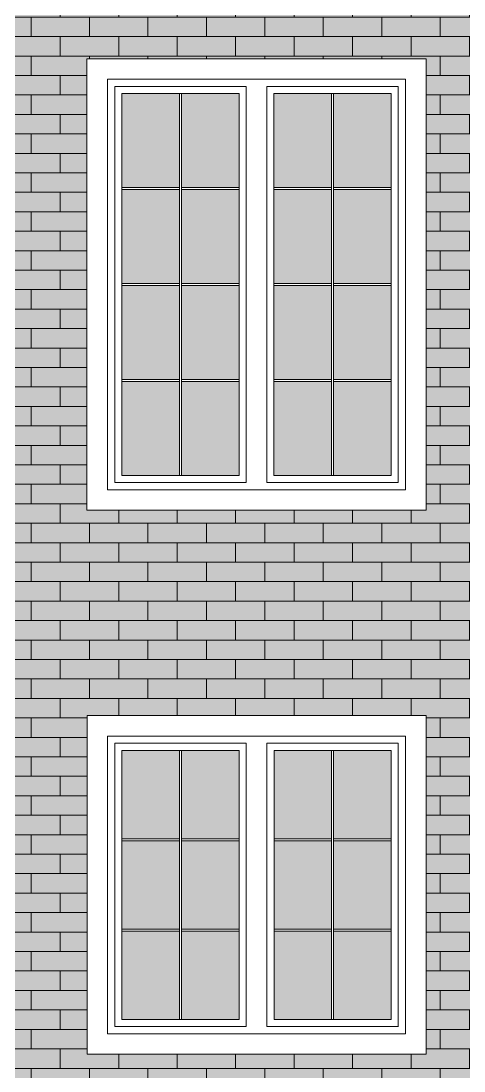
# Model space of a CAD drawing. Header units: millimetres. Extents: x -56498 to 234605, y -296269 to -29969.
# Drawn here: x 221988 to 224144, y -134873 to -129758 of the extents above; entities that cross this region are included whole.
import ezdxf

# ---------------------------------------------------------------- set-up
doc = ezdxf.new("R2010")
doc.units = ezdxf.units.MM
doc.header["$LTSCALE"] = 100
doc.layers.add('Тонкі 0.18', color=142, linetype='Continuous', lineweight=18)
doc.layers.add('Штрихування 0.09', color=253, linetype='Continuous', lineweight=9)

msp = doc.modelspace()

# ---------------------------------------------------------------- hatches: boundary and pattern name
at = {"layer": 'Тонкі 0.18', "ltscale": 0.75, "true_color": 0xf4ebd8}
h = msp.add_hatch(color=254, dxfattribs=at)
h.paths.add_polyline_path([(218194.113, -131041.634), (217809.181, -131041.634), (217809.181, -131526.627), (218194.113, -131526.627)], flags=17)
h.paths.add_polyline_path([(218194.113, -131686.603), (217966.531, -131686.603), (218194.113, -131854.172)], flags=17)
h.paths.add_polyline_path([(218194.113, -131566.621), (217899.074, -131566.621), (217899.074, -131646.609), (218194.113, -131646.609)], flags=16)
h.paths.add_polyline_path([(218194.113, -131953.515), (217899.074, -131736.276), (217899.074, -132306.922), (218194.113, -132089.741)], flags=17)
h.paths.add_polyline_path([(218194.113, -132189.07), (217966.531, -132356.595), (218194.113, -132356.595)], flags=17)
h.paths.add_polyline_path([(221741.646, -131686.603), (221494.104, -131686.603), (221494.104, -131868.864)], flags=16)
h.paths.add_polyline_path([(220123.636, -132141.618), (219899.072, -132141.618), (219899.072, -132306.922)], flags=17)
h.paths.add_polyline_path([(220449.602, -132141.618), (220258.575, -132141.618), (219966.529, -132356.595), (220741.647, -132356.595)], flags=17)
h.paths.add_polyline_path([(221449.601, -132141.618), (221258.574, -132141.618), (220966.529, -132356.595), (221741.646, -132356.595)], flags=17)
h.paths.add_polyline_path([(221809.103, -131736.276), (221494.104, -131968.211), (221494.104, -132074.987), (221809.103, -132306.922)], flags=17)
h.paths.add_polyline_path([(225309.139, -129694.333), (218488.103, -129694.333), (218409.166, -129601.814), (217809.181, -128898.649), (217809.181, -128911.636), (217809.181, -129821.593), (217809.181, -129941.65), (217809.181, -131041.634), (218194.113, -131041.634), (218194.113, -129941.65), (219844.071, -129941.65), (221494.104, -129941.65), (221494.104, -131041.634), (222309.066, -131041.634), (222309.066, -129941.65), (223959.091, -129941.65), (223959.091, -131041.634), (225309.139, -131041.634)])
h.paths.add_polyline_path([(225309.139, -131041.634), (223959.091, -131041.634), (223959.091, -132141.618), (222309.066, -132141.618), (222309.066, -131041.634), (221494.104, -131041.634), (221494.104, -131526.627), (221919.106, -131526.627), (221919.106, -131566.621), (221909.126, -131566.621), (221909.126, -132416.598), (221959.126, -132416.598), (221959.126, -132666.595), (217809.181, -132666.595), (217809.181, -133966.634), (218194.113, -133966.634), (218194.113, -133141.618), (219844.146, -133141.618), (221494.104, -133141.618), (221494.104, -133966.634), (222309.141, -133966.634), (222309.141, -133141.618), (223959.173, -133141.618), (223959.173, -133966.634), (225309.139, -133966.634)])
h.paths.add_polyline_path([(225309.139, -133966.634), (223959.173, -133966.634), (223959.173, -134791.651), (222309.141, -134791.651), (222309.141, -133966.634), (221494.104, -133966.634), (221494.104, -134791.576), (221494.104, -134791.651), (218194.113, -134791.651), (218194.113, -133966.634), (217809.181, -133966.634), (217809.181, -135646.592), (225309.139, -135646.592)])
h.paths.add_polyline_path([(221809.103, -131566.621), (221494.104, -131566.621), (221494.104, -131646.609), (221809.103, -131646.609)], flags=16)
h.paths.add_polyline_path([(221741.646, -131686.603), (221494.104, -131686.603), (221494.104, -131868.864)], flags=17)
h.paths.add_polyline_path([(221809.103, -131736.276), (221494.104, -131968.211), (221494.104, -132074.987), (221809.103, -132306.922)], flags=16)
h.paths.add_polyline_path([(221449.601, -132141.618), (221258.574, -132141.618), (220966.529, -132356.595), (221741.646, -132356.595)], flags=17)
h.paths.add_polyline_path([(220899.072, -132141.618), (220899.072, -132306.922), (221123.636, -132141.618)], flags=17)
h.paths.add_polyline_path([(221258.567, -132141.618), (221258.574, -132141.618), (221354.088, -132071.31), (221449.601, -132141.618), (221449.608, -132141.618), (221741.646, -132356.595), (220966.529, -132356.595)], flags=17)
h.paths.add_polyline_path([(221421.545, -132021.637), (221809.103, -131736.276), (221809.103, -132306.922)], flags=17)
h.paths.add_polyline_path([(221494.104, -131868.864), (221494.104, -131686.603), (221741.646, -131686.603)], flags=17)
h.paths.add_polyline_path([(220809.104, -132141.618), (220584.54, -132141.618), (220809.104, -132306.922)], flags=17)
at = {"layer": 'Штрихування 0.09', "ltscale": 0.75}
h = msp.add_hatch(dxfattribs=at)
h.set_pattern_fill('AR-BRSTD', color=256, scale=1.4, style=0)
h.paths.add_polyline_path([(218194.113, -131041.634), (217809.181, -131041.634), (217809.181, -131526.627), (218194.113, -131526.627)], flags=17)
h.paths.add_polyline_path([(218194.113, -131686.603), (217966.531, -131686.603), (218194.113, -131854.172)], flags=17)
h.paths.add_polyline_path([(218194.113, -131566.621), (217899.074, -131566.621), (217899.074, -131646.609), (218194.113, -131646.609)], flags=16)
h.paths.add_polyline_path([(218194.113, -131953.515), (217899.074, -131736.276), (217899.074, -132306.922), (218194.113, -132089.741)], flags=17)
h.paths.add_polyline_path([(218194.113, -132189.07), (217966.531, -132356.595), (218194.113, -132356.595)], flags=17)
h.paths.add_polyline_path([(221741.646, -131686.603), (221494.104, -131686.603), (221494.104, -131868.864)], flags=16)
h.paths.add_polyline_path([(220123.636, -132141.618), (219899.072, -132141.618), (219899.072, -132306.922)], flags=17)
h.paths.add_polyline_path([(220449.602, -132141.618), (220258.575, -132141.618), (219966.529, -132356.595), (220741.647, -132356.595)], flags=17)
h.paths.add_polyline_path([(221449.601, -132141.618), (221258.574, -132141.618), (220966.529, -132356.595), (221741.646, -132356.595)], flags=17)
h.paths.add_polyline_path([(221809.103, -131736.276), (221494.104, -131968.211), (221494.104, -132074.987), (221809.103, -132306.922)], flags=17)
h.paths.add_polyline_path([(225309.139, -129694.333), (218488.103, -129694.333), (218409.166, -129601.814), (217809.181, -128898.649), (217809.181, -128911.636), (217809.181, -129821.593), (217809.181, -129941.65), (217809.181, -131041.634), (218194.113, -131041.634), (218194.113, -129941.65), (219844.071, -129941.65), (221494.104, -129941.65), (221494.104, -131041.634), (222309.066, -131041.634), (222309.066, -129941.65), (223959.091, -129941.65), (223959.091, -131041.634), (225309.139, -131041.634)])
h.paths.add_polyline_path([(225309.139, -131041.634), (223959.091, -131041.634), (223959.091, -132141.618), (222309.066, -132141.618), (222309.066, -131041.634), (221494.104, -131041.634), (221494.104, -131526.627), (221919.106, -131526.627), (221919.106, -131566.621), (221909.126, -131566.621), (221909.126, -132416.598), (221959.126, -132416.598), (221959.126, -132666.595), (217809.181, -132666.595), (217809.181, -133966.634), (218194.113, -133966.634), (218194.113, -133141.618), (219844.146, -133141.618), (221494.104, -133141.618), (221494.104, -133966.634), (222309.141, -133966.634), (222309.141, -133141.618), (223959.173, -133141.618), (223959.173, -133966.634), (225309.139, -133966.634)])
h.paths.add_polyline_path([(225309.139, -133966.634), (223959.173, -133966.634), (223959.173, -134791.651), (222309.141, -134791.651), (222309.141, -133966.634), (221494.104, -133966.634), (221494.104, -134791.576), (221494.104, -134791.651), (218194.113, -134791.651), (218194.113, -133966.634), (217809.181, -133966.634), (217809.181, -135646.592), (225309.139, -135646.592)])
h.paths.add_polyline_path([(221809.103, -131566.621), (221494.104, -131566.621), (221494.104, -131646.609), (221809.103, -131646.609)], flags=16)
h.paths.add_polyline_path([(221741.646, -131686.603), (221494.104, -131686.603), (221494.104, -131868.864)], flags=17)
h.paths.add_polyline_path([(221809.103, -131736.276), (221494.104, -131968.211), (221494.104, -132074.987), (221809.103, -132306.922)], flags=16)
h.paths.add_polyline_path([(221449.601, -132141.618), (221258.574, -132141.618), (220966.529, -132356.595), (221741.646, -132356.595)], flags=17)
h.paths.add_polyline_path([(220899.072, -132141.618), (220899.072, -132306.922), (221123.636, -132141.618)], flags=17)
h.paths.add_polyline_path([(221258.567, -132141.618), (221258.574, -132141.618), (221354.088, -132071.31), (221449.601, -132141.618), (221449.608, -132141.618), (221741.646, -132356.595), (220966.529, -132356.595)], flags=17)
h.paths.add_polyline_path([(221421.545, -132021.637), (221809.103, -131736.276), (221809.103, -132306.922)], flags=17)
h.paths.add_polyline_path([(221494.104, -131868.864), (221494.104, -131686.603), (221741.646, -131686.603)], flags=17)
h.paths.add_polyline_path([(220809.104, -132141.618), (220584.54, -132141.618), (220809.104, -132306.922)], flags=17)
at = {"layer": 'Штрихування 0.09'}
h = msp.add_hatch(color=7, dxfattribs=at)
h.set_gradient(color1=(209, 255, 255), color2=(250, 255, 255), one_color=1, tint=0.99)
h.paths.add_polyline_path([(223789.09, -130111.605), (223509.087, -130111.605), (223509.087, -130569.097), (223789.09, -130569.097)])
h.paths.add_polyline_path([(223499.093, -130111.605), (223219.097, -130111.605), (223219.097, -130569.097), (223499.093, -130569.097)])
h.paths.add_polyline_path([(223499.093, -130579.152), (223219.097, -130579.152), (223219.097, -131036.644), (223499.093, -131036.644)])
h.paths.add_polyline_path([(223789.09, -130579.152), (223509.087, -130579.152), (223509.087, -131036.644), (223789.09, -131036.644)])
h.paths.add_polyline_path([(223789.09, -131046.624), (223509.087, -131046.624), (223509.087, -131504.116), (223789.09, -131504.116)])
h.paths.add_polyline_path([(223499.093, -131046.624), (223219.097, -131046.624), (223219.097, -131504.116), (223499.093, -131504.116)])
h.paths.add_polyline_path([(223499.093, -131514.096), (223219.097, -131514.096), (223219.097, -131971.588), (223499.093, -131971.588)])
h.paths.add_polyline_path([(223789.09, -131514.096), (223509.087, -131514.096), (223509.087, -131971.588), (223789.09, -131971.588)])
h.paths.add_polyline_path([(223049.067, -131514.096), (222769.109, -131514.096), (222769.109, -131971.588), (223049.067, -131971.588)])
h.paths.add_polyline_path([(222759.129, -131514.096), (222479.096, -131514.096), (222479.096, -131971.588), (222759.129, -131971.588)])
h.paths.add_polyline_path([(222759.129, -131046.624), (222479.096, -131046.624), (222479.096, -131504.116), (222759.129, -131504.116)])
h.paths.add_polyline_path([(223049.067, -131046.624), (222769.109, -131046.624), (222769.109, -131504.116), (223049.067, -131504.116)])
h.paths.add_polyline_path([(223049.067, -130579.152), (222769.109, -130579.152), (222769.109, -131036.644), (223049.067, -131036.644)])
h.paths.add_polyline_path([(222759.129, -130579.152), (222479.096, -130579.152), (222479.096, -131036.644), (222759.129, -131036.644)])
h.paths.add_polyline_path([(222759.129, -130111.605), (222479.096, -130111.605), (222479.096, -130569.097), (222759.129, -130569.097)])
h.paths.add_polyline_path([(223049.067, -130111.605), (222769.109, -130111.605), (222769.109, -130569.097), (223049.067, -130569.097)])
msp.add_hatch(color=256, dxfattribs=at).paths.add_polyline_path([(223084.108, -133276.607), (223084.108, -133276.982), (223184.131, -133276.982), (223184.131, -133276.607), (223084.108, -133276.607)], flags=0)
h = msp.add_hatch(color=7, dxfattribs=at)
h.set_gradient(color1=(209, 255, 255), color2=(250, 255, 255), one_color=1, tint=0.99)
h.paths.add_polyline_path([(223789.143, -133311.649), (223509.11, -133311.649), (223509.11, -133741.603), (223789.143, -133741.603)])
h.paths.add_polyline_path([(223499.13, -133311.649), (223219.172, -133311.649), (223219.172, -133741.603), (223499.13, -133741.603)])
h.paths.add_polyline_path([(223499.13, -133751.582), (223219.172, -133751.582), (223219.172, -134181.611), (223499.13, -134181.611)])
h.paths.add_polyline_path([(223789.143, -133751.582), (223509.11, -133751.582), (223509.11, -134181.611), (223789.143, -134181.611)])
h.paths.add_polyline_path([(223789.143, -134191.591), (223509.11, -134191.591), (223509.11, -134621.62), (223789.143, -134621.62)])
h.paths.add_polyline_path([(223499.13, -134191.591), (223219.172, -134191.591), (223219.172, -134621.62), (223499.13, -134621.62)])
h.paths.add_polyline_path([(223049.142, -134191.591), (222769.109, -134191.591), (222769.109, -134621.62), (223049.142, -134621.62)])
h.paths.add_polyline_path([(223049.142, -133751.582), (222769.109, -133751.582), (222769.109, -134181.611), (223049.142, -134181.611)])
h.paths.add_polyline_path([(223049.142, -133311.649), (222769.109, -133311.649), (222769.109, -133741.603), (223049.142, -133741.603)])
h.paths.add_polyline_path([(222759.129, -133311.649), (222479.171, -133311.649), (222479.171, -133741.603), (222759.129, -133741.603)])
h.paths.add_polyline_path([(222759.129, -133751.582), (222479.171, -133751.582), (222479.171, -134181.611), (222759.129, -134181.611)])
h.paths.add_polyline_path([(222759.129, -134191.591), (222479.171, -134191.591), (222479.171, -134621.62), (222759.129, -134621.62)])

# ---------------------------------------------------------------- linework, layer by layer
at = {"layer": 'Тонкі 0.18'}
for p, q in [((223959.091, -129941.65), (222309.066, -129941.65)), ((222309.066, -129941.65), (222309.066, -132141.618)), ((222309.066, -129941.65), (222309.066, -132141.618)), ((223959.091, -129941.65), (222309.066, -129941.65)), ((223959.091, -132141.618), (223959.091, -129941.65)), ((223959.091, -132141.618), (223959.091, -129941.65)), ((222409.088, -132041.596), (222409.088, -130041.597)), ((222409.088, -130041.597), (223859.091, -130041.597)), ((223859.091, -130041.597), (223859.091, -132041.596)), ((223859.091, -132041.596), (222409.088, -132041.596)), ((222309.066, -132141.618), (223959.091, -132141.618)), ((222309.066, -132141.618), (223959.091, -132141.618)), ((222309.141, -134791.651), (222309.141, -133141.618)), ((222309.141, -133141.618), (223959.098, -133141.618)), ((222309.141, -134791.576), (222309.141, -133141.618)), ((222309.141, -133141.618), (223959.173, -133141.618)), ((223959.098, -133141.618), (223959.098, -134791.651)), ((223959.173, -133141.618), (223959.173, -134791.651)), ((222409.163, -133241.64), (222409.163, -134691.628)), ((223859.151, -133241.64), (222409.163, -133241.64)), ((223859.151, -134691.628), (223859.151, -133241.64)), ((222409.163, -134691.628), (223859.189, -134691.628)), ((223959.173, -134791.651), (222309.141, -134791.651))]:
    msp.add_line(p, q, dxfattribs=at)
at = {"layer": 'Штрихування 0.09'}
for p, q in [((222444.13, -130076.639), (222444.13, -132006.629)), ((223084.108, -130076.639), (222444.13, -130076.639)), ((223084.108, -132006.629), (223084.108, -130076.639)), ((223184.056, -130076.639), (223184.056, -132006.629)), ((223824.087, -130076.639), (223184.056, -130076.639)), ((223824.087, -132006.629), (223824.087, -130076.639)), ((222479.096, -131971.588), (222479.096, -130111.605)), ((222479.096, -130111.605), (223049.067, -130111.605)), ((222759.129, -130111.605), (222759.129, -130569.097)), ((222769.109, -130569.097), (222769.109, -130111.605)), ((223049.067, -130111.605), (223049.067, -131971.588)), ((223219.097, -131971.588), (223219.097, -130111.605)), ((223219.097, -130111.605), (223789.09, -130111.605)), ((223499.093, -130111.605), (223499.093, -130569.097)), ((223509.087, -130569.097), (223509.087, -130111.605)), ((223789.09, -130111.605), (223789.09, -131971.588)), ((222759.129, -130569.097), (222479.096, -130569.097)), ((222479.096, -130579.152), (222759.129, -130579.152)), ((222759.129, -130579.152), (222759.129, -130569.097)), ((222759.129, -130579.152), (222759.129, -131036.644)), ((223049.067, -130569.097), (222769.109, -130569.097)), ((222769.109, -130569.097), (222769.109, -130579.152)), ((222769.109, -131036.644), (222769.109, -130579.152)), ((222769.109, -130579.152), (223049.067, -130579.152)), ((223499.093, -130569.097), (223219.097, -130569.097)), ((223219.097, -130579.152), (223499.093, -130579.152)), ((223499.093, -130579.152), (223499.093, -130569.097)), ((223499.093, -130579.152), (223499.093, -131036.644)), ((223789.09, -130569.097), (223509.087, -130569.097)), ((223509.087, -130569.097), (223509.087, -130579.152)), ((223509.087, -131036.644), (223509.087, -130579.152)), ((223509.087, -130579.152), (223789.09, -130579.152)), ((222759.129, -131036.644), (222479.096, -131036.644)), ((222479.096, -131046.624), (222759.129, -131046.624)), ((222759.129, -131046.624), (222759.129, -131036.644)), ((222759.129, -131046.624), (222759.129, -131504.116)), ((223049.067, -131036.644), (222769.109, -131036.644)), ((222769.109, -131036.644), (222769.109, -131046.624)), ((222769.109, -131504.116), (222769.109, -131046.624)), ((222769.109, -131046.624), (223049.067, -131046.624)), ((223499.093, -131036.644), (223219.097, -131036.644)), ((223219.097, -131046.624), (223499.093, -131046.624)), ((223499.093, -131046.624), (223499.093, -131036.644)), ((223499.093, -131046.624), (223499.093, -131504.116)), ((223789.09, -131036.644), (223509.087, -131036.644)), ((223509.087, -131036.644), (223509.087, -131046.624)), ((223509.087, -131504.116), (223509.087, -131046.624)), ((223509.087, -131046.624), (223789.09, -131046.624)), ((222759.129, -131504.116), (222479.096, -131504.116)), ((222479.096, -131514.096), (222759.129, -131514.096)), ((222759.129, -131514.096), (222759.129, -131504.116)), ((222759.129, -131514.096), (222759.129, -131971.588)), ((223049.067, -131504.116), (222769.109, -131504.116)), ((222769.109, -131504.116), (222769.109, -131514.096)), ((222769.109, -131971.588), (222769.109, -131514.096)), ((222769.109, -131514.096), (223049.067, -131514.096)), ((223499.093, -131504.116), (223219.097, -131504.116)), ((223219.097, -131514.096), (223499.093, -131514.096)), ((223499.093, -131514.096), (223499.093, -131504.116)), ((223499.093, -131514.096), (223499.093, -131971.588)), ((223789.09, -131504.116), (223509.087, -131504.116)), ((223509.087, -131504.116), (223509.087, -131514.096)), ((223509.087, -131971.588), (223509.087, -131514.096)), ((223509.087, -131514.096), (223789.09, -131514.096)), ((223049.067, -131971.588), (222479.096, -131971.588)), ((223789.09, -131971.588), (223219.097, -131971.588)), ((222444.13, -132006.629), (223084.108, -132006.629)), ((223184.056, -132006.629), (223824.087, -132006.629)), ((222444.13, -134656.587), (222444.13, -133276.607)), ((222444.13, -133276.607), (223084.108, -133276.607)), ((223084.108, -133276.607), (223084.108, -134656.587)), ((223184.131, -134656.587), (223184.131, -133276.607)), ((223184.131, -133276.607), (223824.109, -133276.607)), ((223824.109, -133276.607), (223824.109, -134656.587)), ((222479.171, -133311.649), (222479.171, -134621.62)), ((223049.142, -133311.649), (222479.171, -133311.649)), ((222759.129, -133741.603), (222759.129, -133311.649)), ((222769.109, -133311.649), (222769.109, -133741.603)), ((223049.142, -134621.62), (223049.142, -133311.649)), ((223219.172, -133311.649), (223219.172, -134621.62)), ((223789.143, -133311.649), (223219.172, -133311.649)), ((223499.13, -133741.603), (223499.13, -133311.649)), ((223509.11, -133311.649), (223509.11, -133741.603)), ((223789.143, -134621.62), (223789.143, -133311.649)), ((222479.171, -133741.603), (222759.129, -133741.603)), ((222759.129, -133751.582), (222479.171, -133751.582)), ((222759.129, -133741.603), (222759.129, -133751.582)), ((222759.129, -134181.611), (222759.129, -133751.582)), ((222769.109, -133751.582), (222769.109, -133741.603)), ((222769.109, -133741.603), (223049.142, -133741.603)), ((222769.109, -133751.582), (222769.109, -134181.611)), ((223049.142, -133751.582), (222769.109, -133751.582)), ((223219.172, -133741.603), (223499.13, -133741.603)), ((223499.13, -133751.582), (223219.172, -133751.582)), ((223499.13, -133741.603), (223499.13, -133751.582)), ((223499.13, -134181.611), (223499.13, -133751.582)), ((223509.11, -133751.582), (223509.11, -133741.603)), ((223509.11, -133741.603), (223789.143, -133741.603)), ((223509.11, -133751.582), (223509.11, -134181.611)), ((223789.143, -133751.582), (223509.11, -133751.582)), ((222479.171, -134181.611), (222759.129, -134181.611)), ((222759.129, -134191.591), (222479.171, -134191.591)), ((222759.129, -134181.611), (222759.129, -134191.591)), ((222759.129, -134621.62), (222759.129, -134191.591)), ((222769.109, -134191.591), (222769.109, -134181.611)), ((222769.109, -134181.611), (223049.142, -134181.611)), ((222769.109, -134191.591), (222769.109, -134621.62)), ((223049.142, -134191.591), (222769.109, -134191.591)), ((223219.172, -134181.611), (223499.13, -134181.611)), ((223499.13, -134191.591), (223219.172, -134191.591)), ((223499.13, -134181.611), (223499.13, -134191.591)), ((223499.13, -134619.519), (223499.13, -134191.591)), ((223509.11, -134191.591), (223509.11, -134181.611)), ((223509.11, -134181.611), (223789.143, -134181.611)), ((223509.11, -134191.591), (223509.11, -134619.519)), ((223789.143, -134191.591), (223509.11, -134191.591)), ((222479.171, -134621.62), (223049.217, -134621.62)), ((223219.172, -134621.62), (223789.218, -134621.62)), ((223084.183, -134656.587), (222444.13, -134656.587)), ((223824.184, -134656.587), (223184.131, -134656.587))]:
    msp.add_line(p, q, dxfattribs=at)

doc.saveas('drawing.dxf')
